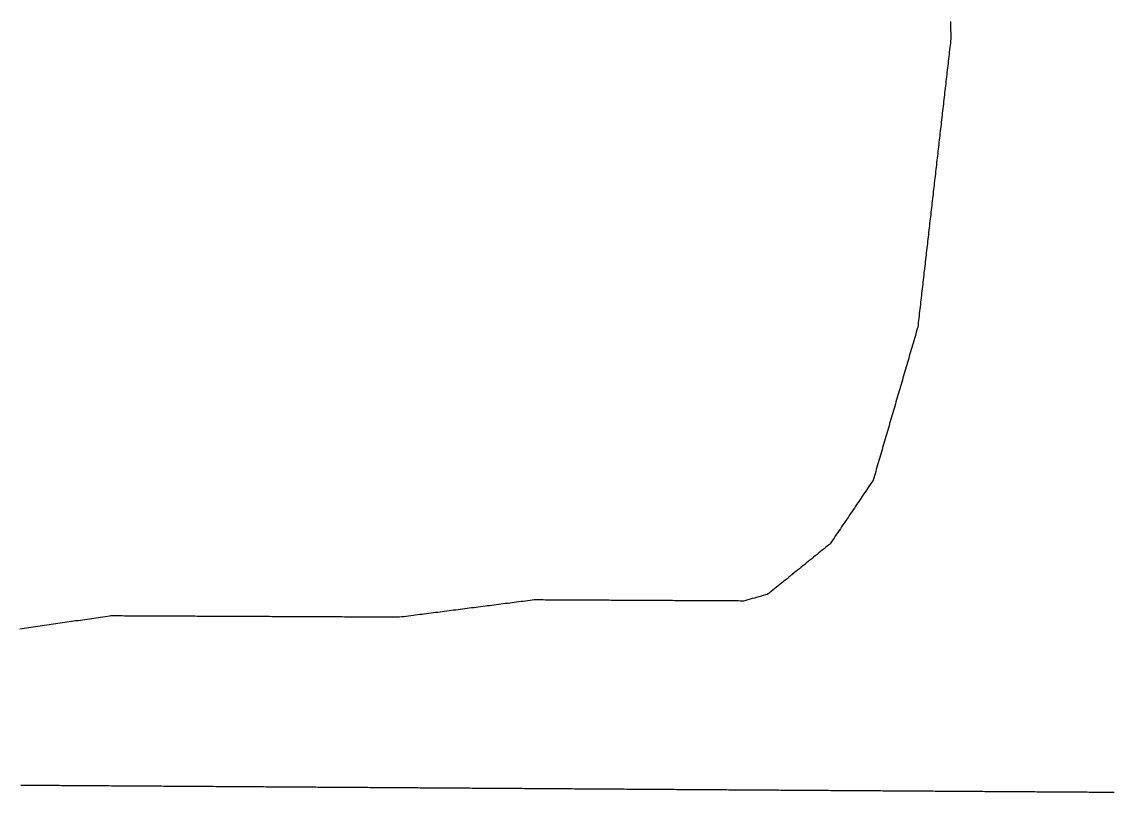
# Model space of a CAD drawing. Header units: millimetres. Extents: x 32 to 3054, y 42 to 5568.
# Drawn here: x 1061.8 to 1542.8, y 42.6 to 382.2 of the extents above; entities that cross this region are included whole.
import ezdxf

# ---------------------------------------------------------------- set-up
doc = ezdxf.new("R2010")
doc.units = ezdxf.units.MM
doc.layers.add('ALL_ISLANDS', color=7, linetype='Continuous')
doc.layers.add('OUTLINE_ISLAND_01', color=7, linetype='Continuous')

msp = doc.modelspace()

# ---------------------------------------------------------------- linework, layer by layer
at = {"layer": 'ALL_ISLANDS'}
for points in [[(1471.1654, 382.3328), (1471.1737, 381.3329), (1471.182, 380.3329), (1471.1903, 379.3329), (1471.1986, 378.333), (1471.2068, 377.333), (1471.2151, 376.333), (1471.2234, 375.3331), (1471.2317, 374.3331), (1471.1674, 373.7722), (1471.0535, 372.7787), (1470.9396, 371.7852), (1470.8257, 370.7917), (1470.7118, 369.7982), (1470.5979, 368.8048), (1470.484, 367.8113), (1470.3701, 366.8178), (1470.2561, 365.8243), (1470.1422, 364.8308), (1470.0283, 363.8373), (1469.9144, 362.8438), (1469.8005, 361.8503), (1469.6866, 360.8568), (1469.5727, 359.8633), (1469.4588, 358.8698), (1469.3449, 357.8764), (1469.2309, 356.8829), (1469.117, 355.8894), (1469.0031, 354.8959), (1468.8892, 353.9024), (1468.7753, 352.9089), (1468.6614, 351.9154), (1468.5475, 350.9219), (1468.4336, 349.9284), (1468.3197, 348.9349), (1468.2057, 347.9414), (1468.0918, 346.948), (1467.9779, 345.9545), (1467.864, 344.961), (1467.7501, 343.9675), (1467.6362, 342.974), (1467.5223, 341.9805), (1467.4084, 340.987), (1467.2945, 339.9935), (1467.1805, 339), (1467.0666, 338.0065), (1466.9527, 337.013), (1466.8388, 336.0196), (1466.7249, 335.0261), (1466.611, 334.0326), (1466.4971, 333.0391), (1466.3832, 332.0456), (1466.2693, 331.0521), (1466.1553, 330.0586), (1466.0414, 329.0651), (1465.9275, 328.0716), (1465.8136, 327.0781), (1465.6997, 326.0846), (1465.5858, 325.0912), (1465.4719, 324.0977), (1465.358, 323.1042), (1465.2441, 322.1107), (1465.1301, 321.1172), (1465.0162, 320.1237), (1464.9023, 319.1302), (1464.7884, 318.1367), (1464.6745, 317.1432), (1464.5606, 316.1497), (1464.4467, 315.1562), (1464.3328, 314.1628), (1464.2189, 313.1693), (1464.1049, 312.1758), (1463.991, 311.1823), (1463.8771, 310.1888), (1463.7632, 309.1953), (1463.6493, 308.2018), (1463.5354, 307.2083), (1463.4215, 306.2148), (1463.3076, 305.2213), (1463.1937, 304.2278), (1463.0797, 303.2343), (1462.9658, 302.2409), (1462.8519, 301.2474), (1462.738, 300.2539), (1462.6241, 299.2604), (1462.5102, 298.2669), (1462.3963, 297.2734), (1462.2824, 296.2799), (1462.1685, 295.2864), (1462.0545, 294.2929), (1461.9406, 293.2994), (1461.8267, 292.3059), (1461.7128, 291.3125), (1461.5989, 290.319), (1461.485, 289.3255), (1461.3711, 288.332), (1461.2572, 287.3385), (1461.1433, 286.345), (1461.0294, 285.3515), (1460.9154, 284.358), (1460.8015, 283.3645), (1460.6876, 282.371), (1460.5737, 281.3775), (1460.4598, 280.3841), (1460.3459, 279.3906), (1460.232, 278.3971), (1460.1181, 277.4036), (1460.0042, 276.4101), (1459.8902, 275.4166), (1459.7763, 274.4231), (1459.6624, 273.4296), (1459.5485, 272.4361), (1459.4346, 271.4426), (1459.3207, 270.4491), (1459.2068, 269.4557), (1459.0929, 268.4622), (1458.979, 267.4687), (1458.865, 266.4752), (1458.7511, 265.4817), (1458.6372, 264.4882), (1458.5233, 263.4947), (1458.4094, 262.5012), (1458.2955, 261.5077), (1458.1816, 260.5142), (1458.0677, 259.5207), (1457.9538, 258.5273), (1457.8398, 257.5338), (1457.7259, 256.5403), (1457.612, 255.5468), (1457.4981, 254.5533), (1457.3842, 253.5598), (1457.2703, 252.5663), (1457.1564, 251.5728), (1457.0425, 250.5793), (1456.9286, 249.5858), (1456.8146, 248.5923), (1456.7007, 247.5989), (1456.6139, 247.301), (1456.3341, 246.3409), (1456.0544, 245.3809), (1455.7746, 244.4208), (1455.4948, 243.4608), (1455.215, 242.5007), (1454.9352, 241.5406), (1454.6554, 240.5806), (1454.3756, 239.6205), (1454.0959, 238.6604), (1453.8161, 237.7004), (1453.5363, 236.7403), (1453.2565, 235.7803), (1452.9767, 234.8202), (1452.6969, 233.8601), (1452.4171, 232.9001), (1452.1374, 231.94), (1451.8576, 230.9799), (1451.5778, 230.0199), (1451.298, 229.0598), (1451.0182, 228.0998), (1450.7384, 227.1397), (1450.4586, 226.1796), (1450.1789, 225.2196), (1449.8991, 224.2595), (1449.6193, 223.2994), (1449.3395, 222.3394), (1449.0597, 221.3793), (1448.7799, 220.4193), (1448.5001, 219.4592), (1448.2204, 218.4991), (1447.9406, 217.5391), (1447.6608, 216.579), (1447.381, 215.6189), (1447.1012, 214.6589), (1446.8214, 213.6988), (1446.5416, 212.7388), (1446.2618, 211.7787), (1445.9821, 210.8186), (1445.7023, 209.8586), (1445.4225, 208.8985), (1445.1427, 207.9384), (1444.8629, 206.9784), (1444.5831, 206.0183), (1444.3033, 205.0583), (1444.0236, 204.0982), (1443.7438, 203.1381), (1443.464, 202.1781), (1443.1842, 201.218), (1442.9044, 200.2579), (1442.6246, 199.2979), (1442.3448, 198.3378), (1442.0651, 197.3778), (1441.7853, 196.4177), (1441.5055, 195.4576), (1441.2257, 194.4976), (1440.9459, 193.5375), (1440.6661, 192.5775), (1440.3863, 191.6174), (1440.1066, 190.6573), (1439.8268, 189.6973), (1439.547, 188.7372), (1439.2672, 187.7771), (1438.9874, 186.8171), (1438.7076, 185.857), (1438.4278, 184.897), (1438.1481, 183.9369), (1437.8683, 182.9768), (1437.5885, 182.0168), (1437.3087, 181.0567), (1437.0289, 180.0966), (1436.5871, 179.4428), (1436.0271, 178.6143), (1435.4672, 177.7858), (1434.9072, 176.9572), (1434.3473, 176.1287), (1433.7874, 175.3001), (1433.2274, 174.4716), (1432.6675, 173.6431), (1432.1076, 172.8145), (1431.5476, 171.986), (1430.9877, 171.1575), (1430.4278, 170.3289), (1429.8678, 169.5004), (1429.3079, 168.6719), (1428.748, 167.8433), (1428.188, 167.0148), (1427.6281, 166.1863), (1427.0681, 165.3577), (1426.5082, 164.5292), (1425.9483, 163.7006), (1425.3883, 162.8721), (1424.8284, 162.0436), (1424.2685, 161.215), (1423.7085, 160.3865), (1423.1486, 159.558), (1422.5887, 158.7294), (1422.0287, 157.9009), (1421.4688, 157.0724), (1420.9088, 156.2438), (1420.3489, 155.4153), (1419.789, 154.5867), (1419.229, 153.7582), (1418.6691, 152.9297), (1418.1092, 152.1011), (1417.7312, 151.7953), (1416.9538, 151.1662), (1416.1765, 150.5371), (1415.3992, 149.908), (1414.6218, 149.2789), (1413.8445, 148.6499), (1413.0671, 148.0208), (1412.2898, 147.3917), (1411.5124, 146.7626), (1410.7351, 146.1336), (1409.9578, 145.5045), (1409.1804, 144.8754), (1408.4031, 144.2463), (1407.6257, 143.6172), (1406.8484, 142.9882), (1406.071, 142.3591), (1405.2937, 141.73), (1404.5164, 141.1009), (1403.739, 140.4719), (1402.9617, 139.8428), (1402.1843, 139.2137), (1401.407, 138.5846), (1400.6297, 137.9555), (1399.8523, 137.3265), (1399.075, 136.6974), (1398.2976, 136.0683), (1397.5203, 135.4392), (1396.7429, 134.8102), (1395.9656, 134.1811), (1395.1883, 133.552), (1394.4109, 132.9229), (1393.6336, 132.2938), (1392.8562, 131.6648), (1392.0789, 131.0357), (1391.3015, 130.4066), (1390.5242, 129.7775), (1390.4947, 129.7694), (1389.5307, 129.5033), (1388.5668, 129.2372), (1387.6029, 128.971), (1386.6389, 128.7049), (1385.675, 128.4388), (1384.711, 128.1727), (1383.7471, 127.9066), (1382.7831, 127.6405), (1381.8192, 127.3744), (1380.8553, 127.1083), (1379.8913, 126.8422), (1379.6202, 126.8436), (1378.6202, 126.8487), (1377.6203, 126.8539), (1376.6203, 126.8591), (1375.6203, 126.8642), (1374.6203, 126.8694), (1373.6203, 126.8746), (1372.6203, 126.8798), (1371.6203, 126.8849), (1370.6203, 126.8901), (1369.6204, 126.8953), (1368.6204, 126.9004), (1367.6204, 126.9056), (1366.6204, 126.9108), (1365.6204, 126.916), (1364.6204, 126.9211), (1363.6204, 126.9263), (1362.6205, 126.9315), (1361.6205, 126.9366), (1360.6205, 126.9418), (1359.6205, 126.947), (1358.6205, 126.9522), (1357.6205, 126.9573), (1356.6205, 126.9625), (1355.6205, 126.9677), (1354.6206, 126.9728), (1353.6206, 126.978), (1352.6206, 126.9832), (1351.6206, 126.9884), (1350.6206, 126.9935), (1349.6206, 126.9987), (1348.6206, 127.0039), (1347.6207, 127.009), (1346.6207, 127.0142), (1345.6207, 127.0194), (1344.6207, 127.0246), (1343.6207, 127.0297), (1342.6207, 127.0349), (1341.6207, 127.0401), (1340.6207, 127.0452), (1339.6208, 127.0504), (1338.6208, 127.0556), (1337.6208, 127.0608), (1336.6208, 127.0659), (1335.6208, 127.0711), (1334.6208, 127.0763), (1333.6208, 127.0814), (1332.6209, 127.0866), (1331.6209, 127.0918), (1330.6209, 127.097), (1329.6209, 127.1021), (1328.6209, 127.1073), (1327.6209, 127.1125), (1326.6209, 127.1176), (1325.6209, 127.1228), (1324.621, 127.128), (1323.621, 127.1332), (1322.621, 127.1383), (1321.621, 127.1435), (1320.621, 127.1487), (1319.621, 127.1538), (1318.621, 127.159), (1317.6211, 127.1642), (1316.6211, 127.1694), (1315.6211, 127.1745), (1314.6211, 127.1797), (1313.6211, 127.1849), (1312.6211, 127.19), (1311.6211, 127.1952), (1310.6212, 127.2004), (1309.6212, 127.2056), (1308.6212, 127.2107), (1307.6212, 127.2159), (1306.6212, 127.2211), (1305.6212, 127.2262), (1304.6212, 127.2314), (1303.6212, 127.2366), (1302.6213, 127.2417), (1301.6213, 127.2469), (1300.6213, 127.2521), (1299.6213, 127.2573), (1298.6213, 127.2624), (1297.6213, 127.2676), (1296.6213, 127.2728), (1295.6214, 127.2779), (1294.6214, 127.2831), (1293.6214, 127.2883), (1292.6214, 127.2935), (1291.6214, 127.2986), (1290.6214, 127.3038), (1289.6214, 127.309), (1288.6214, 127.3141), (1287.6215, 127.3193), (1286.7719, 127.2101), (1285.78, 127.0826), (1284.7882, 126.9552), (1283.7964, 126.8277), (1282.8045, 126.7002), (1281.8127, 126.5727), (1280.8208, 126.4452), (1279.829, 126.3177), (1278.8372, 126.1903), (1277.8453, 126.0628), (1276.8535, 125.9353), (1275.8616, 125.8078), (1274.8698, 125.6803), (1273.8779, 125.5528), (1272.8861, 125.4254), (1271.8943, 125.2979), (1270.9024, 125.1704), (1269.9106, 125.0429), (1268.9187, 124.9154), (1267.9269, 124.7879), (1266.9351, 124.6605), (1265.9432, 124.533), (1264.9514, 124.4055), (1263.9595, 124.278), (1262.9677, 124.1505), (1261.9759, 124.0231), (1260.984, 123.8956), (1259.9922, 123.7681), (1259.0003, 123.6406), (1258.0085, 123.5131), (1257.0167, 123.3856), (1256.0248, 123.2582), (1255.033, 123.1307), (1254.0411, 123.0032), (1253.0493, 122.8757), (1252.0575, 122.7482), (1251.0656, 122.6207), (1250.0738, 122.4933), (1249.0819, 122.3658), (1248.0901, 122.2383), (1247.0982, 122.1108), (1246.1064, 121.9833), (1245.1146, 121.8558), (1244.1227, 121.7284), (1243.1309, 121.6009), (1242.139, 121.4734), (1241.1472, 121.3459), (1240.1554, 121.2184), (1239.1635, 121.0909), (1238.1717, 120.9635), (1237.1798, 120.836), (1236.188, 120.7085), (1235.1962, 120.581), (1234.2043, 120.4535), (1233.2125, 120.3261), (1232.2206, 120.1986), (1231.2288, 120.0711), (1230.237, 119.9436), (1229.2451, 119.8161), (1228.2533, 119.6886), (1227.9994, 119.6898), (1226.9994, 119.6943), (1225.9995, 119.6988), (1224.9995, 119.7033), (1223.9995, 119.7078), (1222.9995, 119.7124), (1221.9995, 119.7169), (1220.9995, 119.7214), (1219.9995, 119.7259), (1218.9995, 119.7304), (1217.9995, 119.7349), (1216.9996, 119.7395), (1215.9996, 119.744), (1214.9996, 119.7485), (1213.9996, 119.753), (1212.9996, 119.7575), (1211.9996, 119.762), (1210.9996, 119.7665), (1209.9996, 119.7711), (1208.9996, 119.7756), (1207.9996, 119.7801), (1206.9997, 119.7846), (1205.9997, 119.7891), (1204.9997, 119.7936), (1203.9997, 119.7982), (1202.9997, 119.8027), (1201.9997, 119.8072), (1200.9997, 119.8117), (1199.9997, 119.8162), (1198.9997, 119.8207), (1197.9997, 119.8253), (1196.9998, 119.8298), (1195.9998, 119.8343), (1194.9998, 119.8388), (1193.9998, 119.8433), (1192.9998, 119.8478), (1191.9998, 119.8523), (1190.9998, 119.8569), (1189.9998, 119.8614), (1188.9998, 119.8659), (1187.9998, 119.8704), (1186.9999, 119.8749), (1185.9999, 119.8794), (1184.9999, 119.884), (1183.9999, 119.8885), (1182.9999, 119.893), (1181.9999, 119.8975), (1180.9999, 119.902), (1179.9999, 119.9065), (1178.9999, 119.911), (1177.9999, 119.9156), (1177, 119.9201), (1176, 119.9246), (1175, 119.9291), (1174, 119.9336), (1173, 119.9381), (1172, 119.9427), (1171, 119.9472), (1170, 119.9517), (1169, 119.9562), (1168.0001, 119.9607), (1167.0001, 119.9652), (1166.0001, 119.9697), (1165.0001, 119.9743), (1164.0001, 119.9788), (1163.0001, 119.9833), (1162.0001, 119.9878), (1161.0001, 119.9923), (1160.0001, 119.9968), (1159.0001, 120.0014), (1158.0002, 120.0059), (1157.0002, 120.0104), (1156.0002, 120.0149), (1155.0002, 120.0194), (1154.0002, 120.0239), (1153.0002, 120.0285), (1152.0002, 120.033), (1151.0002, 120.0375), (1150.0002, 120.042), (1149.0002, 120.0465), (1148.0003, 120.051), (1147.0003, 120.0555), (1146.0003, 120.0601), (1145.0003, 120.0646), (1144.0003, 120.0691), (1143.0003, 120.0736), (1142.0003, 120.0781), (1141.0003, 120.0826), (1140.0003, 120.0872), (1139.0003, 120.0917), (1138.0004, 120.0962), (1137.0004, 120.1007), (1136.0004, 120.1052), (1135.0004, 120.1097), (1134.0004, 120.1142), (1133.0004, 120.1188), (1132.0004, 120.1233), (1131.0004, 120.1278), (1130.0004, 120.1323), (1129.0004, 120.1368), (1128.0005, 120.1413), (1127.0005, 120.1459), (1126.0005, 120.1504), (1125.0005, 120.1549), (1124.0005, 120.1594), (1123.0005, 120.1639), (1122.0005, 120.1684), (1121.0005, 120.1729), (1120.0005, 120.1775), (1119.0005, 120.182), (1118.0006, 120.1865), (1117.0006, 120.191), (1116.0006, 120.1955), (1115.0006, 120.2), (1114.0006, 120.2046), (1113.0006, 120.2091), (1112.0006, 120.2136), (1111.0006, 120.2181), (1110.0006, 120.2226), (1109.0007, 120.2271), (1108.0007, 120.2316), (1107.0007, 120.2362), (1106.0007, 120.2407), (1105.0007, 120.2452), (1104.0007, 120.2497), (1103.0007, 120.2542), (1102.0007, 120.2587), (1101.0007, 120.2633), (1100.4778, 120.1876), (1099.4881, 120.0444), (1098.4984, 119.9012), (1097.5087, 119.758), (1096.519, 119.6148), (1095.5294, 119.4715), (1094.5397, 119.3283), (1093.55, 119.1851), (1092.5603, 119.0419), (1091.5706, 118.8987), (1090.5809, 118.7555), (1089.5912, 118.6123), (1088.6015, 118.4691), (1087.6118, 118.3259), (1086.6221, 118.1827), (1085.6324, 118.0394), (1084.6427, 117.8962), (1083.653, 117.753), (1082.6634, 117.6098), (1081.6737, 117.4666), (1080.684, 117.3234), (1079.6943, 117.1802), (1078.7046, 117.037), (1077.7149, 116.8938), (1076.7252, 116.7506), (1075.7355, 116.6073), (1074.7458, 116.4641), (1073.7561, 116.3209), (1072.7664, 116.1777), (1071.7767, 116.0345), (1070.787, 115.8913), (1069.7974, 115.7481), (1068.8077, 115.6049), (1067.818, 115.4617), (1066.8283, 115.3185), (1065.8386, 115.1752), (1064.8489, 115.032), (1063.8592, 114.8888), (1062.8695, 114.7456), (1061.8798, 114.6024), (1060.8901, 114.4592)], [(1061.3248, 45.7035), (1062.3248, 45.697), (1063.3248, 45.6905), (1064.3247, 45.684), (1065.3247, 45.6775), (1066.3247, 45.671), (1067.3247, 45.6645), (1068.3247, 45.658), (1069.3246, 45.6515), (1070.3246, 45.6451), (1071.3246, 45.6386), (1072.3246, 45.6321), (1073.3246, 45.6256), (1074.3245, 45.6191), (1075.3245, 45.6126), (1076.3245, 45.6061), (1077.3245, 45.5996), (1078.3244, 45.5931), (1079.3244, 45.5866), (1080.3244, 45.5801), (1081.3244, 45.5737), (1082.3244, 45.5672), (1083.3243, 45.5607), (1084.3243, 45.5542), (1085.3243, 45.5477), (1086.3243, 45.5412), (1087.3243, 45.5347), (1088.3242, 45.5282), (1089.3242, 45.5217), (1090.3242, 45.5152), (1091.3242, 45.5088), (1092.3242, 45.5023), (1093.3241, 45.4958), (1094.3241, 45.4893), (1095.3241, 45.4828), (1096.3241, 45.4763), (1097.324, 45.4698), (1098.324, 45.4633), (1099.324, 45.4568), (1100.324, 45.4503), (1101.324, 45.4439), (1102.3239, 45.4374), (1103.3239, 45.4309), (1104.3239, 45.4244), (1105.3239, 45.4179), (1106.3239, 45.4114), (1107.3238, 45.4049), (1108.3238, 45.3984), (1109.3238, 45.3919), (1110.3238, 45.3854), (1111.3238, 45.379), (1112.3237, 45.3725), (1113.3237, 45.366), (1114.3237, 45.3595), (1115.3237, 45.353), (1116.3236, 45.3465), (1117.3236, 45.34), (1118.3236, 45.3335), (1119.3236, 45.327), (1120.3236, 45.3205), (1121.3235, 45.3141), (1122.3235, 45.3076), (1123.3235, 45.3011), (1124.3235, 45.2946), (1125.3235, 45.2881), (1126.3234, 45.2816), (1127.3234, 45.2751), (1128.3234, 45.2686), (1129.3234, 45.2621), (1130.3234, 45.2556), (1131.3233, 45.2492), (1132.3233, 45.2427), (1133.3233, 45.2362), (1134.3233, 45.2297), (1135.3232, 45.2232), (1136.3232, 45.2167), (1137.3232, 45.2102), (1138.3232, 45.2037), (1139.3232, 45.1972), (1140.3231, 45.1907), (1141.3231, 45.1843), (1142.3231, 45.1778), (1143.3231, 45.1713), (1144.3231, 45.1648), (1145.323, 45.1583), (1146.323, 45.1518), (1147.323, 45.1453), (1148.323, 45.1388), (1149.323, 45.1323), (1150.3229, 45.1258), (1151.3229, 45.1193), (1152.3229, 45.1129), (1153.3229, 45.1064), (1154.3228, 45.0999), (1155.3228, 45.0934), (1156.3228, 45.0869), (1157.3228, 45.0804), (1158.3228, 45.0739), (1159.3227, 45.0674), (1160.3227, 45.0609), (1161.3227, 45.0544), (1162.3227, 45.048), (1163.3227, 45.0415), (1164.3226, 45.035), (1165.3226, 45.0285), (1166.3226, 45.022), (1167.3226, 45.0155), (1168.3226, 45.009), (1169.3225, 45.0025), (1170.3225, 44.996), (1171.3225, 44.9895), (1172.3225, 44.9831), (1173.3224, 44.9766), (1174.3224, 44.9701), (1175.3224, 44.9636), (1176.3224, 44.9571), (1177.3224, 44.9506), (1178.3223, 44.9441), (1179.3223, 44.9376), (1180.3223, 44.9311), (1181.3223, 44.9246), (1182.3223, 44.9182), (1183.3222, 44.9117), (1184.3222, 44.9052), (1185.3222, 44.8987), (1186.3222, 44.8922), (1187.3222, 44.8857), (1188.3221, 44.8792), (1189.3221, 44.8727), (1190.3221, 44.8662), (1191.3221, 44.8597), (1192.322, 44.8533), (1193.322, 44.8468), (1194.322, 44.8403), (1195.322, 44.8338), (1196.322, 44.8273), (1197.3219, 44.8208), (1198.3219, 44.8143), (1199.3219, 44.8078), (1200.3219, 44.8013), (1201.3219, 44.7948), (1202.3218, 44.7884), (1203.3218, 44.7819), (1204.3218, 44.7754), (1205.3218, 44.7689), (1206.3218, 44.7624), (1207.3217, 44.7559), (1208.3217, 44.7494), (1209.3217, 44.7429), (1210.3217, 44.7364), (1211.3216, 44.7299), (1212.3216, 44.7234), (1213.3216, 44.717), (1214.3216, 44.7105), (1215.3216, 44.704), (1216.3215, 44.6975), (1217.3215, 44.691), (1218.3215, 44.6845), (1219.3215, 44.678), (1220.3215, 44.6715), (1221.3214, 44.665), (1222.3214, 44.6585), (1223.3214, 44.6521), (1224.3214, 44.6456), (1225.3214, 44.6391), (1226.3213, 44.6326), (1227.3213, 44.6261), (1228.3213, 44.6196), (1229.3213, 44.6131), (1230.3212, 44.6066), (1231.3212, 44.6001), (1232.3212, 44.5936), (1233.3212, 44.5872), (1234.3212, 44.5807), (1235.3211, 44.5742), (1236.3211, 44.5677), (1237.3211, 44.5612), (1238.3211, 44.5547), (1239.3211, 44.5482), (1240.321, 44.5417), (1241.321, 44.5352), (1242.321, 44.5287), (1243.321, 44.5223), (1244.321, 44.5158), (1245.3209, 44.5093), (1246.3209, 44.5028), (1247.3209, 44.4963), (1248.3209, 44.4898), (1249.3208, 44.4833), (1250.3208, 44.4768), (1251.3208, 44.4703), (1252.3208, 44.4638), (1253.3208, 44.4574), (1254.3207, 44.4509), (1255.3207, 44.4444), (1256.3207, 44.4379), (1257.3207, 44.4314), (1258.3207, 44.4249), (1259.3206, 44.4184), (1260.3206, 44.4119), (1261.3206, 44.4054), (1262.3206, 44.3989), (1263.3206, 44.3925), (1264.3205, 44.386), (1265.3205, 44.3795), (1266.3205, 44.373), (1267.3205, 44.3665), (1268.3204, 44.36), (1269.3204, 44.3535), (1270.3204, 44.347), (1271.3204, 44.3405), (1272.3204, 44.334), (1273.3203, 44.3275), (1274.3203, 44.3211), (1275.3203, 44.3146), (1276.3203, 44.3081), (1277.3203, 44.3016), (1278.3202, 44.2951), (1279.3202, 44.2886), (1280.3202, 44.2821), (1281.3202, 44.2756), (1282.3202, 44.2691), (1283.3201, 44.2626), (1284.3201, 44.2562), (1285.3201, 44.2497), (1286.3201, 44.2432), (1287.32, 44.2367), (1288.32, 44.2302), (1289.32, 44.2237), (1290.32, 44.2172), (1291.32, 44.2107), (1292.3199, 44.2042), (1293.3199, 44.1977), (1294.3199, 44.1913), (1295.3199, 44.1848), (1296.3199, 44.1783), (1297.3198, 44.1718), (1298.3198, 44.1653), (1299.3198, 44.1588), (1300.3198, 44.1523), (1301.3198, 44.1458), (1302.3197, 44.1393), (1303.3197, 44.1328), (1304.3197, 44.1264), (1305.3197, 44.1199), (1306.3196, 44.1134), (1307.3196, 44.1069), (1308.3196, 44.1004), (1309.3196, 44.0939), (1310.3196, 44.0874), (1311.3195, 44.0809), (1312.3195, 44.0744), (1313.3195, 44.0679), (1314.3195, 44.0615), (1315.3195, 44.055), (1316.3194, 44.0485), (1317.3194, 44.042), (1318.3194, 44.0355), (1319.3194, 44.029), (1320.3194, 44.0225), (1321.3193, 44.016), (1322.3193, 44.0095), (1323.3193, 44.003), (1324.3193, 43.9966), (1325.3192, 43.9901), (1326.3192, 43.9836), (1327.3192, 43.9771), (1328.3192, 43.9706), (1329.3192, 43.9641), (1330.3191, 43.9576), (1331.3191, 43.9511), (1332.3191, 43.9446), (1333.3191, 43.9381), (1334.3191, 43.9317), (1335.319, 43.9252), (1336.319, 43.9187), (1337.319, 43.9122), (1338.319, 43.9057), (1339.319, 43.8992), (1340.3189, 43.8927), (1341.3189, 43.8862), (1342.3189, 43.8797), (1343.3189, 43.8732), (1344.3188, 43.8667), (1345.3188, 43.8603), (1346.3188, 43.8538), (1347.3188, 43.8473), (1348.3188, 43.8408), (1349.3187, 43.8343), (1350.3187, 43.8278), (1351.3187, 43.8213), (1352.3187, 43.8148), (1353.3187, 43.8083), (1354.3186, 43.8018), (1355.3186, 43.7954), (1356.3186, 43.7889), (1357.3186, 43.7824), (1358.3186, 43.7759), (1359.3185, 43.7694), (1360.3185, 43.7629), (1361.3185, 43.7564), (1362.3185, 43.7499), (1363.3184, 43.7434), (1364.3184, 43.7369), (1365.3184, 43.7305), (1366.3184, 43.724), (1367.3184, 43.7175), (1368.3183, 43.711), (1369.3183, 43.7045), (1370.3183, 43.698), (1371.3183, 43.6915), (1372.3183, 43.685), (1373.3182, 43.6785), (1374.3182, 43.672), (1375.3182, 43.6656), (1376.3182, 43.6591), (1377.3182, 43.6526), (1378.3181, 43.6461), (1379.3181, 43.6396), (1380.3181, 43.6331), (1381.3181, 43.6266), (1382.318, 43.6201), (1383.318, 43.6136), (1384.318, 43.6071), (1385.318, 43.6007), (1386.318, 43.5942), (1387.3179, 43.5877), (1388.3179, 43.5812), (1389.3179, 43.5747), (1390.3179, 43.5682), (1391.3179, 43.5617), (1392.3178, 43.5552), (1393.3178, 43.5487), (1394.3178, 43.5422), (1395.3178, 43.5358), (1396.3178, 43.5293), (1397.3177, 43.5228), (1398.3177, 43.5163), (1399.3177, 43.5098), (1400.3177, 43.5033), (1401.3176, 43.4968), (1402.3176, 43.4903), (1403.3176, 43.4838), (1404.3176, 43.4773), (1405.3176, 43.4708), (1406.3175, 43.4644), (1407.3175, 43.4579), (1408.3175, 43.4514), (1409.3175, 43.4449), (1410.3175, 43.4384), (1411.3174, 43.4319), (1412.3174, 43.4254), (1413.3174, 43.4189), (1414.3174, 43.4124), (1415.3174, 43.4059), (1416.3173, 43.3995), (1417.3173, 43.393), (1418.3173, 43.3865), (1419.3173, 43.38), (1420.3172, 43.3735), (1421.3172, 43.367), (1422.3172, 43.3605), (1423.3172, 43.354), (1424.3172, 43.3475), (1425.3171, 43.341), (1426.3171, 43.3346), (1427.3171, 43.3281), (1428.3171, 43.3216), (1429.3171, 43.3151), (1430.317, 43.3086), (1431.317, 43.3021), (1432.317, 43.2956), (1433.317, 43.2891), (1434.317, 43.2826), (1435.3169, 43.2761), (1436.3169, 43.2697), (1437.3169, 43.2632), (1438.3169, 43.2567), (1439.3168, 43.2502), (1440.3168, 43.2437), (1441.3168, 43.2372), (1442.3168, 43.2307), (1443.3168, 43.2242), (1444.3167, 43.2177), (1445.3167, 43.2112), (1446.3167, 43.2048), (1447.3167, 43.1983), (1448.3167, 43.1918), (1449.3166, 43.1853), (1450.3166, 43.1788), (1451.3166, 43.1723), (1452.3166, 43.1658), (1453.3166, 43.1593), (1454.3165, 43.1528), (1455.3165, 43.1463), (1456.3165, 43.1399), (1457.3165, 43.1334), (1458.3164, 43.1269), (1459.3164, 43.1204), (1460.3164, 43.1139), (1461.3164, 43.1074), (1462.3164, 43.1009), (1463.3163, 43.0944), (1464.3163, 43.0879), (1465.3163, 43.0814), (1466.3163, 43.075), (1467.3163, 43.0685), (1468.3162, 43.062), (1469.3162, 43.0555), (1470.3162, 43.049), (1471.3162, 43.0425), (1472.3162, 43.036), (1473.3161, 43.0295), (1474.3161, 43.023), (1475.3161, 43.0165), (1476.3161, 43.01), (1477.316, 43.0036), (1478.316, 42.9971), (1479.316, 42.9906), (1480.316, 42.9841), (1481.316, 42.9776), (1482.3159, 42.9711), (1483.3159, 42.9646), (1484.3159, 42.9581), (1485.3159, 42.9516), (1486.3159, 42.9451), (1487.3158, 42.9387), (1488.3158, 42.9322), (1489.3158, 42.9257), (1490.3158, 42.9192), (1491.3158, 42.9127), (1492.3157, 42.9062), (1493.3157, 42.8997), (1494.3157, 42.8932), (1495.3157, 42.8867), (1496.3156, 42.8802), (1497.3156, 42.8738), (1498.3156, 42.8673), (1499.3156, 42.8608), (1500.3156, 42.8543), (1501.3155, 42.8478), (1502.3155, 42.8413), (1503.3155, 42.8348), (1504.3155, 42.8283), (1505.3155, 42.8218), (1506.3154, 42.8153), (1507.3154, 42.8089), (1508.3154, 42.8024), (1509.3154, 42.7959), (1510.3154, 42.7894), (1511.3153, 42.7829), (1512.3153, 42.7764), (1513.3153, 42.7699), (1514.3153, 42.7634), (1515.3152, 42.7569), (1516.3152, 42.7504), (1517.3152, 42.744), (1518.3152, 42.7375), (1519.3152, 42.731), (1520.3151, 42.7245), (1521.3151, 42.718), (1522.3151, 42.7115), (1523.3151, 42.705), (1524.3151, 42.6985), (1525.315, 42.692), (1526.315, 42.6855), (1527.315, 42.6791), (1528.315, 42.6726), (1529.315, 42.6661), (1530.3149, 42.6596), (1531.3149, 42.6531), (1532.3149, 42.6466), (1533.3149, 42.6401), (1534.3148, 42.6336), (1535.3148, 42.6271), (1536.3148, 42.6206), (1537.3148, 42.6141), (1538.3148, 42.6077), (1539.3147, 42.6012), (1540.3147, 42.5947), (1541.3147, 42.5882), (1542.3147, 42.5817), (1543.3147, 42.5752)]]:
    msp.add_lwpolyline(points, dxfattribs=at)
at = {"layer": 'OUTLINE_ISLAND_01'}
for points in [[(1471.1654, 382.3328), (1471.1737, 381.3329), (1471.182, 380.3329), (1471.1903, 379.3329), (1471.1986, 378.333), (1471.2068, 377.333), (1471.2151, 376.333), (1471.2234, 375.3331), (1471.2317, 374.3331), (1471.1674, 373.7722), (1471.0535, 372.7787), (1470.9396, 371.7852), (1470.8257, 370.7917), (1470.7118, 369.7982), (1470.5979, 368.8048), (1470.484, 367.8113), (1470.3701, 366.8178), (1470.2561, 365.8243), (1470.1422, 364.8308), (1470.0283, 363.8373), (1469.9144, 362.8438), (1469.8005, 361.8503), (1469.6866, 360.8568), (1469.5727, 359.8633), (1469.4588, 358.8698), (1469.3449, 357.8764), (1469.2309, 356.8829), (1469.117, 355.8894), (1469.0031, 354.8959), (1468.8892, 353.9024), (1468.7753, 352.9089), (1468.6614, 351.9154), (1468.5475, 350.9219), (1468.4336, 349.9284), (1468.3197, 348.9349), (1468.2057, 347.9414), (1468.0918, 346.948), (1467.9779, 345.9545), (1467.864, 344.961), (1467.7501, 343.9675), (1467.6362, 342.974), (1467.5223, 341.9805), (1467.4084, 340.987), (1467.2945, 339.9935), (1467.1805, 339), (1467.0666, 338.0065), (1466.9527, 337.013), (1466.8388, 336.0196), (1466.7249, 335.0261), (1466.611, 334.0326), (1466.4971, 333.0391), (1466.3832, 332.0456), (1466.2693, 331.0521), (1466.1553, 330.0586), (1466.0414, 329.0651), (1465.9275, 328.0716), (1465.8136, 327.0781), (1465.6997, 326.0846), (1465.5858, 325.0912), (1465.4719, 324.0977), (1465.358, 323.1042), (1465.2441, 322.1107), (1465.1301, 321.1172), (1465.0162, 320.1237), (1464.9023, 319.1302), (1464.7884, 318.1367), (1464.6745, 317.1432), (1464.5606, 316.1497), (1464.4467, 315.1562), (1464.3328, 314.1628), (1464.2189, 313.1693), (1464.1049, 312.1758), (1463.991, 311.1823), (1463.8771, 310.1888), (1463.7632, 309.1953), (1463.6493, 308.2018), (1463.5354, 307.2083), (1463.4215, 306.2148), (1463.3076, 305.2213), (1463.1937, 304.2278), (1463.0797, 303.2343), (1462.9658, 302.2409), (1462.8519, 301.2474), (1462.738, 300.2539), (1462.6241, 299.2604), (1462.5102, 298.2669), (1462.3963, 297.2734), (1462.2824, 296.2799), (1462.1685, 295.2864), (1462.0545, 294.2929), (1461.9406, 293.2994), (1461.8267, 292.3059), (1461.7128, 291.3125), (1461.5989, 290.319), (1461.485, 289.3255), (1461.3711, 288.332), (1461.2572, 287.3385), (1461.1433, 286.345), (1461.0294, 285.3515), (1460.9154, 284.358), (1460.8015, 283.3645), (1460.6876, 282.371), (1460.5737, 281.3775), (1460.4598, 280.3841), (1460.3459, 279.3906), (1460.232, 278.3971), (1460.1181, 277.4036), (1460.0042, 276.4101), (1459.8902, 275.4166), (1459.7763, 274.4231), (1459.6624, 273.4296), (1459.5485, 272.4361), (1459.4346, 271.4426), (1459.3207, 270.4491), (1459.2068, 269.4557), (1459.0929, 268.4622), (1458.979, 267.4687), (1458.865, 266.4752), (1458.7511, 265.4817), (1458.6372, 264.4882), (1458.5233, 263.4947), (1458.4094, 262.5012), (1458.2955, 261.5077), (1458.1816, 260.5142), (1458.0677, 259.5207), (1457.9538, 258.5273), (1457.8398, 257.5338), (1457.7259, 256.5403), (1457.612, 255.5468), (1457.4981, 254.5533), (1457.3842, 253.5598), (1457.2703, 252.5663), (1457.1564, 251.5728), (1457.0425, 250.5793), (1456.9286, 249.5858), (1456.8146, 248.5923), (1456.7007, 247.5989), (1456.6139, 247.301), (1456.3341, 246.3409), (1456.0544, 245.3809), (1455.7746, 244.4208), (1455.4948, 243.4608), (1455.215, 242.5007), (1454.9352, 241.5406), (1454.6554, 240.5806), (1454.3756, 239.6205), (1454.0959, 238.6604), (1453.8161, 237.7004), (1453.5363, 236.7403), (1453.2565, 235.7803), (1452.9767, 234.8202), (1452.6969, 233.8601), (1452.4171, 232.9001), (1452.1374, 231.94), (1451.8576, 230.9799), (1451.5778, 230.0199), (1451.298, 229.0598), (1451.0182, 228.0998), (1450.7384, 227.1397), (1450.4586, 226.1796), (1450.1789, 225.2196), (1449.8991, 224.2595), (1449.6193, 223.2994), (1449.3395, 222.3394), (1449.0597, 221.3793), (1448.7799, 220.4193), (1448.5001, 219.4592), (1448.2204, 218.4991), (1447.9406, 217.5391), (1447.6608, 216.579), (1447.381, 215.6189), (1447.1012, 214.6589), (1446.8214, 213.6988), (1446.5416, 212.7388), (1446.2618, 211.7787), (1445.9821, 210.8186), (1445.7023, 209.8586), (1445.4225, 208.8985), (1445.1427, 207.9384), (1444.8629, 206.9784), (1444.5831, 206.0183), (1444.3033, 205.0583), (1444.0236, 204.0982), (1443.7438, 203.1381), (1443.464, 202.1781), (1443.1842, 201.218), (1442.9044, 200.2579), (1442.6246, 199.2979), (1442.3448, 198.3378), (1442.0651, 197.3778), (1441.7853, 196.4177), (1441.5055, 195.4576), (1441.2257, 194.4976), (1440.9459, 193.5375), (1440.6661, 192.5775), (1440.3863, 191.6174), (1440.1066, 190.6573), (1439.8268, 189.6973), (1439.547, 188.7372), (1439.2672, 187.7771), (1438.9874, 186.8171), (1438.7076, 185.857), (1438.4278, 184.897), (1438.1481, 183.9369), (1437.8683, 182.9768), (1437.5885, 182.0168), (1437.3087, 181.0567), (1437.0289, 180.0966), (1436.5871, 179.4428), (1436.0271, 178.6143), (1435.4672, 177.7858), (1434.9072, 176.9572), (1434.3473, 176.1287), (1433.7874, 175.3001), (1433.2274, 174.4716), (1432.6675, 173.6431), (1432.1076, 172.8145), (1431.5476, 171.986), (1430.9877, 171.1575), (1430.4278, 170.3289), (1429.8678, 169.5004), (1429.3079, 168.6719), (1428.748, 167.8433), (1428.188, 167.0148), (1427.6281, 166.1863), (1427.0681, 165.3577), (1426.5082, 164.5292), (1425.9483, 163.7006), (1425.3883, 162.8721), (1424.8284, 162.0436), (1424.2685, 161.215), (1423.7085, 160.3865), (1423.1486, 159.558), (1422.5887, 158.7294), (1422.0287, 157.9009), (1421.4688, 157.0724), (1420.9088, 156.2438), (1420.3489, 155.4153), (1419.789, 154.5867), (1419.229, 153.7582), (1418.6691, 152.9297), (1418.1092, 152.1011), (1417.7312, 151.7953), (1416.9538, 151.1662), (1416.1765, 150.5371), (1415.3992, 149.908), (1414.6218, 149.2789), (1413.8445, 148.6499), (1413.0671, 148.0208), (1412.2898, 147.3917), (1411.5124, 146.7626), (1410.7351, 146.1336), (1409.9578, 145.5045), (1409.1804, 144.8754), (1408.4031, 144.2463), (1407.6257, 143.6172), (1406.8484, 142.9882), (1406.071, 142.3591), (1405.2937, 141.73), (1404.5164, 141.1009), (1403.739, 140.4719), (1402.9617, 139.8428), (1402.1843, 139.2137), (1401.407, 138.5846), (1400.6297, 137.9555), (1399.8523, 137.3265), (1399.075, 136.6974), (1398.2976, 136.0683), (1397.5203, 135.4392), (1396.7429, 134.8102), (1395.9656, 134.1811), (1395.1883, 133.552), (1394.4109, 132.9229), (1393.6336, 132.2938), (1392.8562, 131.6648), (1392.0789, 131.0357), (1391.3015, 130.4066), (1390.5242, 129.7775), (1390.4947, 129.7694), (1389.5307, 129.5033), (1388.5668, 129.2372), (1387.6029, 128.971), (1386.6389, 128.7049), (1385.675, 128.4388), (1384.711, 128.1727), (1383.7471, 127.9066), (1382.7831, 127.6405), (1381.8192, 127.3744), (1380.8553, 127.1083), (1379.8913, 126.8422), (1379.6202, 126.8436), (1378.6202, 126.8487), (1377.6203, 126.8539), (1376.6203, 126.8591), (1375.6203, 126.8642), (1374.6203, 126.8694), (1373.6203, 126.8746), (1372.6203, 126.8798), (1371.6203, 126.8849), (1370.6203, 126.8901), (1369.6204, 126.8953), (1368.6204, 126.9004), (1367.6204, 126.9056), (1366.6204, 126.9108), (1365.6204, 126.916), (1364.6204, 126.9211), (1363.6204, 126.9263), (1362.6205, 126.9315), (1361.6205, 126.9366), (1360.6205, 126.9418), (1359.6205, 126.947), (1358.6205, 126.9522), (1357.6205, 126.9573), (1356.6205, 126.9625), (1355.6205, 126.9677), (1354.6206, 126.9728), (1353.6206, 126.978), (1352.6206, 126.9832), (1351.6206, 126.9884), (1350.6206, 126.9935), (1349.6206, 126.9987), (1348.6206, 127.0039), (1347.6207, 127.009), (1346.6207, 127.0142), (1345.6207, 127.0194), (1344.6207, 127.0246), (1343.6207, 127.0297), (1342.6207, 127.0349), (1341.6207, 127.0401), (1340.6207, 127.0452), (1339.6208, 127.0504), (1338.6208, 127.0556), (1337.6208, 127.0608), (1336.6208, 127.0659), (1335.6208, 127.0711), (1334.6208, 127.0763), (1333.6208, 127.0814), (1332.6209, 127.0866), (1331.6209, 127.0918), (1330.6209, 127.097), (1329.6209, 127.1021), (1328.6209, 127.1073), (1327.6209, 127.1125), (1326.6209, 127.1176), (1325.6209, 127.1228), (1324.621, 127.128), (1323.621, 127.1332), (1322.621, 127.1383), (1321.621, 127.1435), (1320.621, 127.1487), (1319.621, 127.1538), (1318.621, 127.159), (1317.6211, 127.1642), (1316.6211, 127.1694), (1315.6211, 127.1745), (1314.6211, 127.1797), (1313.6211, 127.1849), (1312.6211, 127.19), (1311.6211, 127.1952), (1310.6212, 127.2004), (1309.6212, 127.2056), (1308.6212, 127.2107), (1307.6212, 127.2159), (1306.6212, 127.2211), (1305.6212, 127.2262), (1304.6212, 127.2314), (1303.6212, 127.2366), (1302.6213, 127.2417), (1301.6213, 127.2469), (1300.6213, 127.2521), (1299.6213, 127.2573), (1298.6213, 127.2624), (1297.6213, 127.2676), (1296.6213, 127.2728), (1295.6214, 127.2779), (1294.6214, 127.2831), (1293.6214, 127.2883), (1292.6214, 127.2935), (1291.6214, 127.2986), (1290.6214, 127.3038), (1289.6214, 127.309), (1288.6214, 127.3141), (1287.6215, 127.3193), (1286.7719, 127.2101), (1285.78, 127.0826), (1284.7882, 126.9552), (1283.7964, 126.8277), (1282.8045, 126.7002), (1281.8127, 126.5727), (1280.8208, 126.4452), (1279.829, 126.3177), (1278.8372, 126.1903), (1277.8453, 126.0628), (1276.8535, 125.9353), (1275.8616, 125.8078), (1274.8698, 125.6803), (1273.8779, 125.5528), (1272.8861, 125.4254), (1271.8943, 125.2979), (1270.9024, 125.1704), (1269.9106, 125.0429), (1268.9187, 124.9154), (1267.9269, 124.7879), (1266.9351, 124.6605), (1265.9432, 124.533), (1264.9514, 124.4055), (1263.9595, 124.278), (1262.9677, 124.1505), (1261.9759, 124.0231), (1260.984, 123.8956), (1259.9922, 123.7681), (1259.0003, 123.6406), (1258.0085, 123.5131), (1257.0167, 123.3856), (1256.0248, 123.2582), (1255.033, 123.1307), (1254.0411, 123.0032), (1253.0493, 122.8757), (1252.0575, 122.7482), (1251.0656, 122.6207), (1250.0738, 122.4933), (1249.0819, 122.3658), (1248.0901, 122.2383), (1247.0982, 122.1108), (1246.1064, 121.9833), (1245.1146, 121.8558), (1244.1227, 121.7284), (1243.1309, 121.6009), (1242.139, 121.4734), (1241.1472, 121.3459), (1240.1554, 121.2184), (1239.1635, 121.0909), (1238.1717, 120.9635), (1237.1798, 120.836), (1236.188, 120.7085), (1235.1962, 120.581), (1234.2043, 120.4535), (1233.2125, 120.3261), (1232.2206, 120.1986), (1231.2288, 120.0711), (1230.237, 119.9436), (1229.2451, 119.8161), (1228.2533, 119.6886), (1227.9994, 119.6898), (1226.9994, 119.6943), (1225.9995, 119.6988), (1224.9995, 119.7033), (1223.9995, 119.7078), (1222.9995, 119.7124), (1221.9995, 119.7169), (1220.9995, 119.7214), (1219.9995, 119.7259), (1218.9995, 119.7304), (1217.9995, 119.7349), (1216.9996, 119.7395), (1215.9996, 119.744), (1214.9996, 119.7485), (1213.9996, 119.753), (1212.9996, 119.7575), (1211.9996, 119.762), (1210.9996, 119.7665), (1209.9996, 119.7711), (1208.9996, 119.7756), (1207.9996, 119.7801), (1206.9997, 119.7846), (1205.9997, 119.7891), (1204.9997, 119.7936), (1203.9997, 119.7982), (1202.9997, 119.8027), (1201.9997, 119.8072), (1200.9997, 119.8117), (1199.9997, 119.8162), (1198.9997, 119.8207), (1197.9997, 119.8253), (1196.9998, 119.8298), (1195.9998, 119.8343), (1194.9998, 119.8388), (1193.9998, 119.8433), (1192.9998, 119.8478), (1191.9998, 119.8523), (1190.9998, 119.8569), (1189.9998, 119.8614), (1188.9998, 119.8659), (1187.9998, 119.8704), (1186.9999, 119.8749), (1185.9999, 119.8794), (1184.9999, 119.884), (1183.9999, 119.8885), (1182.9999, 119.893), (1181.9999, 119.8975), (1180.9999, 119.902), (1179.9999, 119.9065), (1178.9999, 119.911), (1177.9999, 119.9156), (1177, 119.9201), (1176, 119.9246), (1175, 119.9291), (1174, 119.9336), (1173, 119.9381), (1172, 119.9427), (1171, 119.9472), (1170, 119.9517), (1169, 119.9562), (1168.0001, 119.9607), (1167.0001, 119.9652), (1166.0001, 119.9697), (1165.0001, 119.9743), (1164.0001, 119.9788), (1163.0001, 119.9833), (1162.0001, 119.9878), (1161.0001, 119.9923), (1160.0001, 119.9968), (1159.0001, 120.0014), (1158.0002, 120.0059), (1157.0002, 120.0104), (1156.0002, 120.0149), (1155.0002, 120.0194), (1154.0002, 120.0239), (1153.0002, 120.0285), (1152.0002, 120.033), (1151.0002, 120.0375), (1150.0002, 120.042), (1149.0002, 120.0465), (1148.0003, 120.051), (1147.0003, 120.0555), (1146.0003, 120.0601), (1145.0003, 120.0646), (1144.0003, 120.0691), (1143.0003, 120.0736), (1142.0003, 120.0781), (1141.0003, 120.0826), (1140.0003, 120.0872), (1139.0003, 120.0917), (1138.0004, 120.0962), (1137.0004, 120.1007), (1136.0004, 120.1052), (1135.0004, 120.1097), (1134.0004, 120.1142), (1133.0004, 120.1188), (1132.0004, 120.1233), (1131.0004, 120.1278), (1130.0004, 120.1323), (1129.0004, 120.1368), (1128.0005, 120.1413), (1127.0005, 120.1459), (1126.0005, 120.1504), (1125.0005, 120.1549), (1124.0005, 120.1594), (1123.0005, 120.1639), (1122.0005, 120.1684), (1121.0005, 120.1729), (1120.0005, 120.1775), (1119.0005, 120.182), (1118.0006, 120.1865), (1117.0006, 120.191), (1116.0006, 120.1955), (1115.0006, 120.2), (1114.0006, 120.2046), (1113.0006, 120.2091), (1112.0006, 120.2136), (1111.0006, 120.2181), (1110.0006, 120.2226), (1109.0007, 120.2271), (1108.0007, 120.2316), (1107.0007, 120.2362), (1106.0007, 120.2407), (1105.0007, 120.2452), (1104.0007, 120.2497), (1103.0007, 120.2542), (1102.0007, 120.2587), (1101.0007, 120.2633), (1100.4778, 120.1876), (1099.4881, 120.0444), (1098.4984, 119.9012), (1097.5087, 119.758), (1096.519, 119.6148), (1095.5294, 119.4715), (1094.5397, 119.3283), (1093.55, 119.1851), (1092.5603, 119.0419), (1091.5706, 118.8987), (1090.5809, 118.7555), (1089.5912, 118.6123), (1088.6015, 118.4691), (1087.6118, 118.3259), (1086.6221, 118.1827), (1085.6324, 118.0394), (1084.6427, 117.8962), (1083.653, 117.753), (1082.6634, 117.6098), (1081.6737, 117.4666), (1080.684, 117.3234), (1079.6943, 117.1802), (1078.7046, 117.037), (1077.7149, 116.8938), (1076.7252, 116.7506), (1075.7355, 116.6073), (1074.7458, 116.4641), (1073.7561, 116.3209), (1072.7664, 116.1777), (1071.7767, 116.0345), (1070.787, 115.8913), (1069.7974, 115.7481), (1068.8077, 115.6049), (1067.818, 115.4617), (1066.8283, 115.3185), (1065.8386, 115.1752), (1064.8489, 115.032), (1063.8592, 114.8888), (1062.8695, 114.7456), (1061.8798, 114.6024), (1060.8901, 114.4592)], [(1061.3248, 45.7035), (1062.3248, 45.697), (1063.3248, 45.6905), (1064.3247, 45.684), (1065.3247, 45.6775), (1066.3247, 45.671), (1067.3247, 45.6645), (1068.3247, 45.658), (1069.3246, 45.6515), (1070.3246, 45.6451), (1071.3246, 45.6386), (1072.3246, 45.6321), (1073.3246, 45.6256), (1074.3245, 45.6191), (1075.3245, 45.6126), (1076.3245, 45.6061), (1077.3245, 45.5996), (1078.3244, 45.5931), (1079.3244, 45.5866), (1080.3244, 45.5801), (1081.3244, 45.5737), (1082.3244, 45.5672), (1083.3243, 45.5607), (1084.3243, 45.5542), (1085.3243, 45.5477), (1086.3243, 45.5412), (1087.3243, 45.5347), (1088.3242, 45.5282), (1089.3242, 45.5217), (1090.3242, 45.5152), (1091.3242, 45.5088), (1092.3242, 45.5023), (1093.3241, 45.4958), (1094.3241, 45.4893), (1095.3241, 45.4828), (1096.3241, 45.4763), (1097.324, 45.4698), (1098.324, 45.4633), (1099.324, 45.4568), (1100.324, 45.4503), (1101.324, 45.4439), (1102.3239, 45.4374), (1103.3239, 45.4309), (1104.3239, 45.4244), (1105.3239, 45.4179), (1106.3239, 45.4114), (1107.3238, 45.4049), (1108.3238, 45.3984), (1109.3238, 45.3919), (1110.3238, 45.3854), (1111.3238, 45.379), (1112.3237, 45.3725), (1113.3237, 45.366), (1114.3237, 45.3595), (1115.3237, 45.353), (1116.3236, 45.3465), (1117.3236, 45.34), (1118.3236, 45.3335), (1119.3236, 45.327), (1120.3236, 45.3205), (1121.3235, 45.3141), (1122.3235, 45.3076), (1123.3235, 45.3011), (1124.3235, 45.2946), (1125.3235, 45.2881), (1126.3234, 45.2816), (1127.3234, 45.2751), (1128.3234, 45.2686), (1129.3234, 45.2621), (1130.3234, 45.2556), (1131.3233, 45.2492), (1132.3233, 45.2427), (1133.3233, 45.2362), (1134.3233, 45.2297), (1135.3232, 45.2232), (1136.3232, 45.2167), (1137.3232, 45.2102), (1138.3232, 45.2037), (1139.3232, 45.1972), (1140.3231, 45.1907), (1141.3231, 45.1843), (1142.3231, 45.1778), (1143.3231, 45.1713), (1144.3231, 45.1648), (1145.323, 45.1583), (1146.323, 45.1518), (1147.323, 45.1453), (1148.323, 45.1388), (1149.323, 45.1323), (1150.3229, 45.1258), (1151.3229, 45.1193), (1152.3229, 45.1129), (1153.3229, 45.1064), (1154.3228, 45.0999), (1155.3228, 45.0934), (1156.3228, 45.0869), (1157.3228, 45.0804), (1158.3228, 45.0739), (1159.3227, 45.0674), (1160.3227, 45.0609), (1161.3227, 45.0544), (1162.3227, 45.048), (1163.3227, 45.0415), (1164.3226, 45.035), (1165.3226, 45.0285), (1166.3226, 45.022), (1167.3226, 45.0155), (1168.3226, 45.009), (1169.3225, 45.0025), (1170.3225, 44.996), (1171.3225, 44.9895), (1172.3225, 44.9831), (1173.3224, 44.9766), (1174.3224, 44.9701), (1175.3224, 44.9636), (1176.3224, 44.9571), (1177.3224, 44.9506), (1178.3223, 44.9441), (1179.3223, 44.9376), (1180.3223, 44.9311), (1181.3223, 44.9246), (1182.3223, 44.9182), (1183.3222, 44.9117), (1184.3222, 44.9052), (1185.3222, 44.8987), (1186.3222, 44.8922), (1187.3222, 44.8857), (1188.3221, 44.8792), (1189.3221, 44.8727), (1190.3221, 44.8662), (1191.3221, 44.8597), (1192.322, 44.8533), (1193.322, 44.8468), (1194.322, 44.8403), (1195.322, 44.8338), (1196.322, 44.8273), (1197.3219, 44.8208), (1198.3219, 44.8143), (1199.3219, 44.8078), (1200.3219, 44.8013), (1201.3219, 44.7948), (1202.3218, 44.7884), (1203.3218, 44.7819), (1204.3218, 44.7754), (1205.3218, 44.7689), (1206.3218, 44.7624), (1207.3217, 44.7559), (1208.3217, 44.7494), (1209.3217, 44.7429), (1210.3217, 44.7364), (1211.3216, 44.7299), (1212.3216, 44.7234), (1213.3216, 44.717), (1214.3216, 44.7105), (1215.3216, 44.704), (1216.3215, 44.6975), (1217.3215, 44.691), (1218.3215, 44.6845), (1219.3215, 44.678), (1220.3215, 44.6715), (1221.3214, 44.665), (1222.3214, 44.6585), (1223.3214, 44.6521), (1224.3214, 44.6456), (1225.3214, 44.6391), (1226.3213, 44.6326), (1227.3213, 44.6261), (1228.3213, 44.6196), (1229.3213, 44.6131), (1230.3212, 44.6066), (1231.3212, 44.6001), (1232.3212, 44.5936), (1233.3212, 44.5872), (1234.3212, 44.5807), (1235.3211, 44.5742), (1236.3211, 44.5677), (1237.3211, 44.5612), (1238.3211, 44.5547), (1239.3211, 44.5482), (1240.321, 44.5417), (1241.321, 44.5352), (1242.321, 44.5287), (1243.321, 44.5223), (1244.321, 44.5158), (1245.3209, 44.5093), (1246.3209, 44.5028), (1247.3209, 44.4963), (1248.3209, 44.4898), (1249.3208, 44.4833), (1250.3208, 44.4768), (1251.3208, 44.4703), (1252.3208, 44.4638), (1253.3208, 44.4574), (1254.3207, 44.4509), (1255.3207, 44.4444), (1256.3207, 44.4379), (1257.3207, 44.4314), (1258.3207, 44.4249), (1259.3206, 44.4184), (1260.3206, 44.4119), (1261.3206, 44.4054), (1262.3206, 44.3989), (1263.3206, 44.3925), (1264.3205, 44.386), (1265.3205, 44.3795), (1266.3205, 44.373), (1267.3205, 44.3665), (1268.3204, 44.36), (1269.3204, 44.3535), (1270.3204, 44.347), (1271.3204, 44.3405), (1272.3204, 44.334), (1273.3203, 44.3275), (1274.3203, 44.3211), (1275.3203, 44.3146), (1276.3203, 44.3081), (1277.3203, 44.3016), (1278.3202, 44.2951), (1279.3202, 44.2886), (1280.3202, 44.2821), (1281.3202, 44.2756), (1282.3202, 44.2691), (1283.3201, 44.2626), (1284.3201, 44.2562), (1285.3201, 44.2497), (1286.3201, 44.2432), (1287.32, 44.2367), (1288.32, 44.2302), (1289.32, 44.2237), (1290.32, 44.2172), (1291.32, 44.2107), (1292.3199, 44.2042), (1293.3199, 44.1977), (1294.3199, 44.1913), (1295.3199, 44.1848), (1296.3199, 44.1783), (1297.3198, 44.1718), (1298.3198, 44.1653), (1299.3198, 44.1588), (1300.3198, 44.1523), (1301.3198, 44.1458), (1302.3197, 44.1393), (1303.3197, 44.1328), (1304.3197, 44.1264), (1305.3197, 44.1199), (1306.3196, 44.1134), (1307.3196, 44.1069), (1308.3196, 44.1004), (1309.3196, 44.0939), (1310.3196, 44.0874), (1311.3195, 44.0809), (1312.3195, 44.0744), (1313.3195, 44.0679), (1314.3195, 44.0615), (1315.3195, 44.055), (1316.3194, 44.0485), (1317.3194, 44.042), (1318.3194, 44.0355), (1319.3194, 44.029), (1320.3194, 44.0225), (1321.3193, 44.016), (1322.3193, 44.0095), (1323.3193, 44.003), (1324.3193, 43.9966), (1325.3192, 43.9901), (1326.3192, 43.9836), (1327.3192, 43.9771), (1328.3192, 43.9706), (1329.3192, 43.9641), (1330.3191, 43.9576), (1331.3191, 43.9511), (1332.3191, 43.9446), (1333.3191, 43.9381), (1334.3191, 43.9317), (1335.319, 43.9252), (1336.319, 43.9187), (1337.319, 43.9122), (1338.319, 43.9057), (1339.319, 43.8992), (1340.3189, 43.8927), (1341.3189, 43.8862), (1342.3189, 43.8797), (1343.3189, 43.8732), (1344.3188, 43.8667), (1345.3188, 43.8603), (1346.3188, 43.8538), (1347.3188, 43.8473), (1348.3188, 43.8408), (1349.3187, 43.8343), (1350.3187, 43.8278), (1351.3187, 43.8213), (1352.3187, 43.8148), (1353.3187, 43.8083), (1354.3186, 43.8018), (1355.3186, 43.7954), (1356.3186, 43.7889), (1357.3186, 43.7824), (1358.3186, 43.7759), (1359.3185, 43.7694), (1360.3185, 43.7629), (1361.3185, 43.7564), (1362.3185, 43.7499), (1363.3184, 43.7434), (1364.3184, 43.7369), (1365.3184, 43.7305), (1366.3184, 43.724), (1367.3184, 43.7175), (1368.3183, 43.711), (1369.3183, 43.7045), (1370.3183, 43.698), (1371.3183, 43.6915), (1372.3183, 43.685), (1373.3182, 43.6785), (1374.3182, 43.672), (1375.3182, 43.6656), (1376.3182, 43.6591), (1377.3182, 43.6526), (1378.3181, 43.6461), (1379.3181, 43.6396), (1380.3181, 43.6331), (1381.3181, 43.6266), (1382.318, 43.6201), (1383.318, 43.6136), (1384.318, 43.6071), (1385.318, 43.6007), (1386.318, 43.5942), (1387.3179, 43.5877), (1388.3179, 43.5812), (1389.3179, 43.5747), (1390.3179, 43.5682), (1391.3179, 43.5617), (1392.3178, 43.5552), (1393.3178, 43.5487), (1394.3178, 43.5422), (1395.3178, 43.5358), (1396.3178, 43.5293), (1397.3177, 43.5228), (1398.3177, 43.5163), (1399.3177, 43.5098), (1400.3177, 43.5033), (1401.3176, 43.4968), (1402.3176, 43.4903), (1403.3176, 43.4838), (1404.3176, 43.4773), (1405.3176, 43.4708), (1406.3175, 43.4644), (1407.3175, 43.4579), (1408.3175, 43.4514), (1409.3175, 43.4449), (1410.3175, 43.4384), (1411.3174, 43.4319), (1412.3174, 43.4254), (1413.3174, 43.4189), (1414.3174, 43.4124), (1415.3174, 43.4059), (1416.3173, 43.3995), (1417.3173, 43.393), (1418.3173, 43.3865), (1419.3173, 43.38), (1420.3172, 43.3735), (1421.3172, 43.367), (1422.3172, 43.3605), (1423.3172, 43.354), (1424.3172, 43.3475), (1425.3171, 43.341), (1426.3171, 43.3346), (1427.3171, 43.3281), (1428.3171, 43.3216), (1429.3171, 43.3151), (1430.317, 43.3086), (1431.317, 43.3021), (1432.317, 43.2956), (1433.317, 43.2891), (1434.317, 43.2826), (1435.3169, 43.2761), (1436.3169, 43.2697), (1437.3169, 43.2632), (1438.3169, 43.2567), (1439.3168, 43.2502), (1440.3168, 43.2437), (1441.3168, 43.2372), (1442.3168, 43.2307), (1443.3168, 43.2242), (1444.3167, 43.2177), (1445.3167, 43.2112), (1446.3167, 43.2048), (1447.3167, 43.1983), (1448.3167, 43.1918), (1449.3166, 43.1853), (1450.3166, 43.1788), (1451.3166, 43.1723), (1452.3166, 43.1658), (1453.3166, 43.1593), (1454.3165, 43.1528), (1455.3165, 43.1463), (1456.3165, 43.1399), (1457.3165, 43.1334), (1458.3164, 43.1269), (1459.3164, 43.1204), (1460.3164, 43.1139), (1461.3164, 43.1074), (1462.3164, 43.1009), (1463.3163, 43.0944), (1464.3163, 43.0879), (1465.3163, 43.0814), (1466.3163, 43.075), (1467.3163, 43.0685), (1468.3162, 43.062), (1469.3162, 43.0555), (1470.3162, 43.049), (1471.3162, 43.0425), (1472.3162, 43.036), (1473.3161, 43.0295), (1474.3161, 43.023), (1475.3161, 43.0165), (1476.3161, 43.01), (1477.316, 43.0036), (1478.316, 42.9971), (1479.316, 42.9906), (1480.316, 42.9841), (1481.316, 42.9776), (1482.3159, 42.9711), (1483.3159, 42.9646), (1484.3159, 42.9581), (1485.3159, 42.9516), (1486.3159, 42.9451), (1487.3158, 42.9387), (1488.3158, 42.9322), (1489.3158, 42.9257), (1490.3158, 42.9192), (1491.3158, 42.9127), (1492.3157, 42.9062), (1493.3157, 42.8997), (1494.3157, 42.8932), (1495.3157, 42.8867), (1496.3156, 42.8802), (1497.3156, 42.8738), (1498.3156, 42.8673), (1499.3156, 42.8608), (1500.3156, 42.8543), (1501.3155, 42.8478), (1502.3155, 42.8413), (1503.3155, 42.8348), (1504.3155, 42.8283), (1505.3155, 42.8218), (1506.3154, 42.8153), (1507.3154, 42.8089), (1508.3154, 42.8024), (1509.3154, 42.7959), (1510.3154, 42.7894), (1511.3153, 42.7829), (1512.3153, 42.7764), (1513.3153, 42.7699), (1514.3153, 42.7634), (1515.3152, 42.7569), (1516.3152, 42.7504), (1517.3152, 42.744), (1518.3152, 42.7375), (1519.3152, 42.731), (1520.3151, 42.7245), (1521.3151, 42.718), (1522.3151, 42.7115), (1523.3151, 42.705), (1524.3151, 42.6985), (1525.315, 42.692), (1526.315, 42.6855), (1527.315, 42.6791), (1528.315, 42.6726), (1529.315, 42.6661), (1530.3149, 42.6596), (1531.3149, 42.6531), (1532.3149, 42.6466), (1533.3149, 42.6401), (1534.3148, 42.6336), (1535.3148, 42.6271), (1536.3148, 42.6206), (1537.3148, 42.6141), (1538.3148, 42.6077), (1539.3147, 42.6012), (1540.3147, 42.5947), (1541.3147, 42.5882), (1542.3147, 42.5817), (1543.3147, 42.5752)]]:
    msp.add_lwpolyline(points, dxfattribs=at)

doc.saveas('drawing.dxf')
